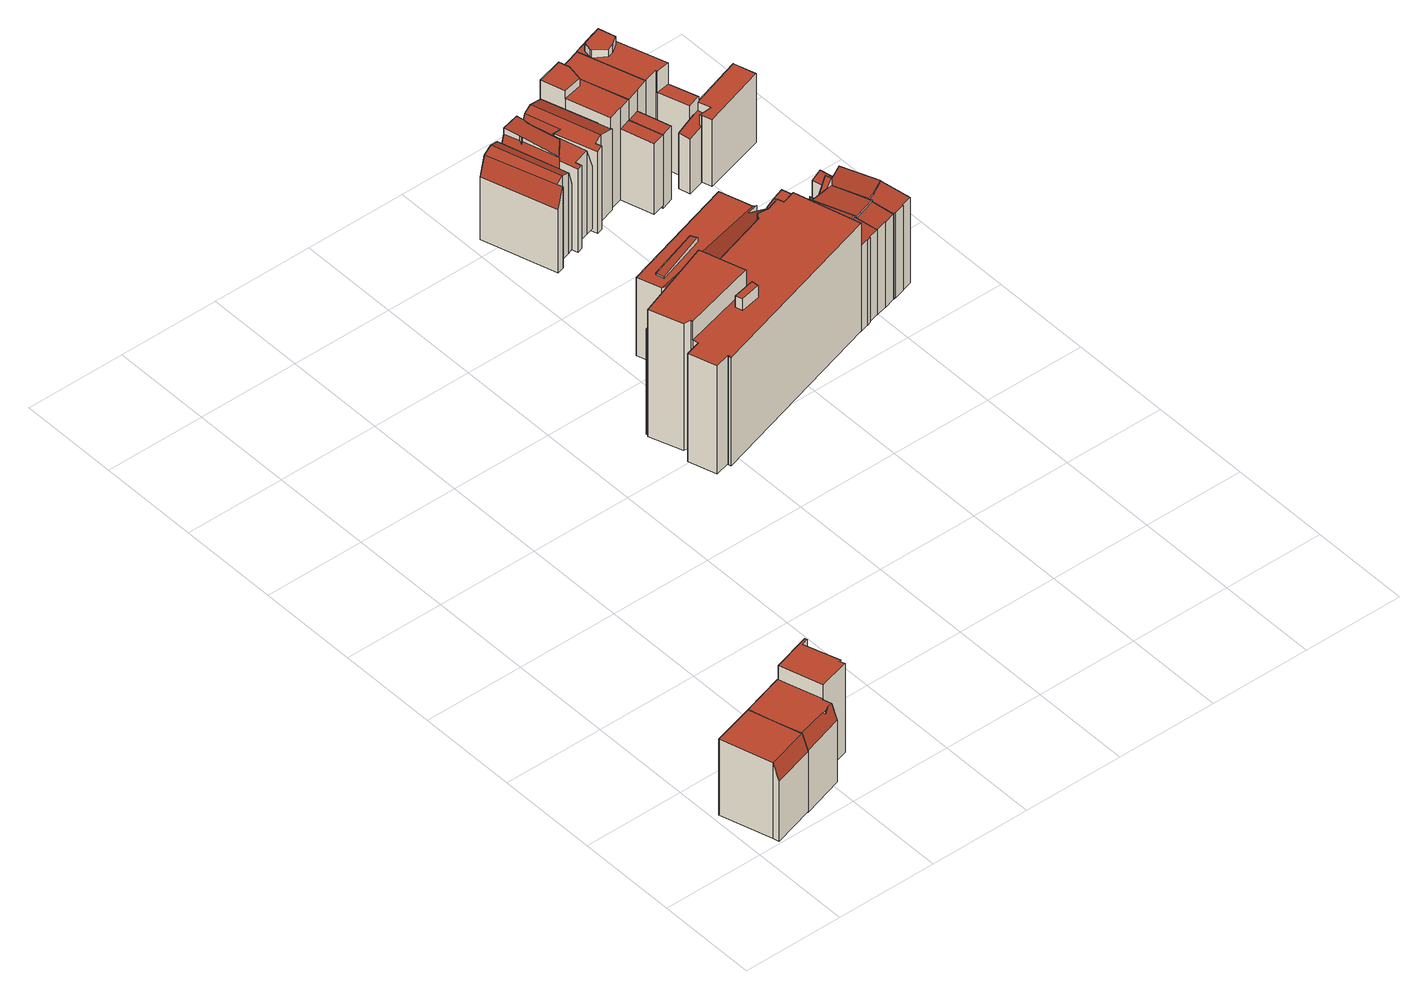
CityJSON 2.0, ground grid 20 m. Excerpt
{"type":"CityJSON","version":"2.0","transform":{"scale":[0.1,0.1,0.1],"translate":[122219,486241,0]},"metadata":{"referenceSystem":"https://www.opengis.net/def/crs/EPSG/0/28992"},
"CityObjects":{
"building1":{"type":"Building","attributes":{"aantal_verblijfsobjecten":4,"bouwjaar":1857,"gebruiksdoel":"woonfunctie","oppervlakte_max":91,"oppervlakte_min":82,"rdf_seealso":"http://bag.basisregistraties.overheid.nl/bag/id/pand/0363100012170841","rf_extrusion_mode":"standard","rf_force_lod11":false,"rf_h_ground":0.56,"rf_h_pc_98p":0,"rf_h_roof_50p":17.09,"rf_h_roof_70p":17.12,"rf_h_roof_max":17.25,"rf_h_roof_min":14.65,"rf_is_glass_roof":false,"rf_nodata_frac":0.0788,"rf_nodata_r":0,"rf_pc_select":"_HIGHEST_YET_INSUFFICIENT_COVERAGE","rf_pc_year":0,"rf_pointcloud_unusable":false,"rf_pt_density":18.77,"rf_ridgelines":0,"rf_rmse_lod22":0.109,"rf_roof_planes":2,"rf_roof_type":"slanted","rf_success":true,"rf_t_run":14,"rf_volume_lod22":1658.51,"status":"Pand in gebruik"},"children":["building1-1"]},
"building1-1":{"type":"BuildingPart","parents":["building1"],"geometry":[{"type":"Solid","lod":"2.2","boundaries":[[[[0,1,2,3,4,5,6]],[[7,1,0,8]],[[9,2,1,7]],[[10,6,5,11]],[[8,0,6,10]],[[11,5,4,12]],[[13,3,2,9]],[[12,4,3,13]],[[13,9,7,8,10]],[[12,13,10,11]]]],"semantics":{"surfaces":[{"type":"GroundSurface"},{"type":"WallSurface","on_footprint_edge":true},{"type":"RoofSurface","rf_azimuth":155.05,"rf_h_roof_50p":17.12,"rf_h_roof_70p":17.13,"rf_h_roof_max":17.89,"rf_h_roof_min":17.07,"rf_slope":0.51},{"type":"RoofSurface","rf_azimuth":163.44,"rf_h_roof_50p":15.98,"rf_h_roof_70p":16.75,"rf_h_roof_max":17.89,"rf_h_roof_min":14.17,"rf_slope":70.61}],"values":[[0,1,1,1,1,1,1,1,2,3]]}}]},
"building2":{"type":"Building","attributes":{"aantal_verblijfsobjecten":5,"bouwjaar":1891,"gebruiksdoel":"woonfunctie","oppervlakte_max":83,"oppervlakte_min":46,"rdf_seealso":"http://bag.basisregistraties.overheid.nl/bag/id/pand/0363100012170848","rf_extrusion_mode":"standard","rf_force_lod11":false,"rf_h_ground":0.396,"rf_h_pc_98p":0,"rf_h_roof_50p":17.14,"rf_h_roof_70p":20.02,"rf_h_roof_max":20.43,"rf_h_roof_min":14.62,"rf_is_glass_roof":false,"rf_nodata_frac":0.0476,"rf_nodata_r":0,"rf_pc_select":"PREFERRED_AND_LATEST","rf_pc_year":0,"rf_pointcloud_unusable":false,"rf_pt_density":17.69,"rf_ridgelines":0,"rf_rmse_lod22":0.193,"rf_roof_planes":5,"rf_roof_type":"slanted","rf_success":true,"rf_t_run":26,"rf_volume_lod22":2887.05,"status":"Pand in gebruik"},"children":["building2-1"]},
"building2-1":{"type":"BuildingPart","parents":["building2"],"geometry":[{"type":"Solid","lod":"2.2","boundaries":[[[[14,15,16,17,18,19,20,21,22,23,24,25,26,27,28,29]],[[30,31,32,33]],[[34,14,29,35]],[[35,29,28,36]],[[36,28,27,37]],[[37,27,26,38]],[[31,25,24,39]],[[38,26,25,31,30]],[[39,24,23,7]],[[7,23,22,9]],[[40,19,18,41]],[[33,32,16,15,42]],[[43,20,19,40]],[[44,21,20,43]],[[9,22,21,44]],[[41,18,17,45]],[[46,47,48]],[[47,46,49]],[[42,15,14,34]],[[45,17,16,32]],[[47,49,44,43,40,41,48]],[[42,34,35,36,37,38,30,33]],[[45,32,31,39,7,9,44,49,46,48,41]]]],"semantics":{"surfaces":[{"type":"GroundSurface"},{"type":"WallSurface","on_footprint_edge":false},{"type":"WallSurface","on_footprint_edge":true},{"type":"RoofSurface","rf_azimuth":163.99,"rf_h_roof_50p":15.97,"rf_h_roof_70p":16.7,"rf_h_roof_max":17.82,"rf_h_roof_min":14.3,"rf_slope":69.65},{"type":"RoofSurface","rf_azimuth":107.52,"rf_h_roof_50p":20.11,"rf_h_roof_70p":20.14,"rf_h_roof_max":20.22,"rf_h_roof_min":20,"rf_slope":1.3},{"type":"RoofSurface","rf_azimuth":177.9,"rf_h_roof_50p":17.13,"rf_h_roof_70p":17.15,"rf_h_roof_max":20.21,"rf_h_roof_min":17.09,"rf_slope":0.426}],"values":[[0,1,2,2,2,2,2,2,2,2,2,2,2,2,2,2,1,1,2,2,3,4,5]]}}]},
"building3":{"type":"Building","attributes":{"aantal_verblijfsobjecten":1,"bouwjaar":1995,"gebruiksdoel":"kantoorfunctie","oppervlakte_max":4474,"oppervlakte_min":4474,"rf_extrusion_mode":"standard","rf_force_lod11":false,"rf_h_ground":0.721,"rf_h_pc_98p":0,"rf_h_roof_50p":24.34,"rf_h_roof_70p":24.41,"rf_h_roof_max":28.68,"rf_h_roof_min":17.73,"rf_h_roof_ridge":19.2,"rf_is_glass_roof":false,"rf_nodata_frac":0.168,"rf_nodata_r":0.0801,"rf_pc_select":"_HIGHEST_YET_INSUFFICIENT_COVERAGE","rf_pc_year":0,"rf_pointcloud_unusable":false,"rf_pt_density":18.82,"rf_ridgelines":4,"rf_rmse_lod22":0.433,"rf_roof_planes":35,"rf_roof_type":"slanted","rf_success":true,"rf_t_run":234,"rf_volume_lod22":20867.8,"status":"Pand in gebruik"},"children":["building3-1"]},
"building3-1":{"type":"BuildingPart","parents":["building3"],"geometry":[{"type":"Solid","lod":"2.2","boundaries":[[[[50,51,52,53,54,55,56,57,58,59,60,61,62,63,64,65,66,67,68,69,70,71,72,73,74,75]],[[76,56,55,77]],[[78,57,56,76]],[[79,58,57,78]],[[77,55,54,80]],[[80,54,53,81]],[[81,53,52,82]],[[82,52,51,83]],[[84,73,72,85,86]],[[86,85,87,88]],[[89,50,75,90]],[[90,75,74,91]],[[92,70,69,93]],[[94,62,61,95]],[[95,61,60,96]],[[96,60,59,97,98]],[[99,65,64,100]],[[101,66,65,99]],[[102,103,104,105]],[[106,107,63,62,94]],[[100,64,63,107]],[[108,109,110,111]],[[112,67,66,101]],[[111,110,103,102]],[[113,68,67,112]],[[105,104,109,108]],[[97,59,58,79]],[[114,115,116,117]],[[118,119,120,121]],[[91,74,73,84]],[[85,72,71,122]],[[122,71,70,92]],[[88,87,123,124]],[[125,126,119,118]],[[127,128,115,114]],[[129,130,128,127]],[[117,116,130,129]],[[83,51,50,89]],[[131,132,133,120]],[[124,123,132,131]],[[134,135,107,106]],[[121,120,133,135,134]],[[93,69,68,113]],[[98,97,126,125]],[[105,108,111,102]],[[117,129,127,114]],[[126,97,79,78,76,77,80,81,82,83,89,90,91,84,86,88,124,131,120,119],[130,116,115,128]],[[135,133,132,123,87,85,122,92,93,101,99,100,107]],[[93,113,112,101],[109,104,103,110]],[[98,125,118,121,134,106,94,95,96]]]],"semantics":{"surfaces":[{"type":"GroundSurface"},{"type":"WallSurface","on_footprint_edge":true},{"type":"WallSurface","on_footprint_edge":false},{"type":"RoofSurface","rf_azimuth":280.35,"rf_h_roof_50p":18.41,"rf_h_roof_70p":18.54,"rf_h_roof_max":18.75,"rf_h_roof_min":18.11,"rf_slope":4.01},{"type":"RoofSurface","rf_azimuth":212.3,"rf_h_roof_50p":26.96,"rf_h_roof_70p":26.97,"rf_h_roof_max":26.99,"rf_h_roof_min":26.93,"rf_slope":0.936},{"type":"RoofSurface","rf_azimuth":151.18,"rf_h_roof_50p":24.36,"rf_h_roof_70p":24.36,"rf_h_roof_max":28.58,"rf_h_roof_min":24.33,"rf_slope":0.153},{"type":"RoofSurface","rf_azimuth":347.03,"rf_h_roof_50p":20.44,"rf_h_roof_70p":21.63,"rf_h_roof_max":28.6,"rf_h_roof_min":17.62,"rf_slope":37.56},{"type":"RoofSurface","rf_azimuth":161.5,"rf_h_roof_50p":17.78,"rf_h_roof_70p":17.78,"rf_h_roof_max":18.75,"rf_h_roof_min":17.76,"rf_slope":0.221},{"type":"RoofSurface","rf_azimuth":164.75,"rf_h_roof_50p":28.55,"rf_h_roof_70p":28.57,"rf_h_roof_max":28.6,"rf_h_roof_min":28.49,"rf_slope":0.694}],"values":[[0,1,1,1,1,1,1,1,1,2,1,1,1,1,1,1,1,1,2,1,1,2,1,2,1,2,1,2,2,1,1,1,2,2,2,2,2,1,2,2,2,2,1,2,3,4,5,6,7,8]]}}]},
"building4":{"type":"Building","attributes":{"aantal_verblijfsobjecten":4,"bouwjaar":1862,"gebruiksdoel":"woonfunctie","oppervlakte_max":134,"oppervlakte_min":54,"rdf_seealso":"http://bag.basisregistraties.overheid.nl/bag/id/pand/0363100012183002","rf_extrusion_mode":"standard","rf_force_lod11":false,"rf_h_ground":1.23,"rf_h_pc_98p":0,"rf_h_roof_50p":19.07,"rf_h_roof_70p":19.3,"rf_h_roof_max":19.61,"rf_h_roof_min":15.7,"rf_h_roof_ridge":19.65,"rf_is_glass_roof":false,"rf_nodata_frac":0.0351,"rf_nodata_r":0,"rf_pc_select":"PREFERRED_AND_LATEST","rf_pc_year":0,"rf_pointcloud_unusable":false,"rf_pt_density":17.48,"rf_ridgelines":3,"rf_rmse_lod22":0.146,"rf_roof_planes":5,"rf_roof_type":"slanted","rf_success":true,"rf_t_run":24,"rf_volume_lod22":1467.85,"status":"Pand in gebruik"},"children":["building4-1"]},
"building4-1":{"type":"BuildingPart","parents":["building4"],"geometry":[{"type":"Solid","lod":"2.2","boundaries":[[[[136,137,138,139,140,141,142,143,144,145,146,147]],[[148,146,145,149]],[[150,147,146,148]],[[151,143,142,152]],[[153,136,147,150]],[[154,137,136,153]],[[155,139,138,156]],[[156,138,137,154]],[[157,144,143,151]],[[152,142,141,158]],[[158,141,140,159]],[[159,140,139,155]],[[149,145,144,157]],[[154,153,150,148]],[[156,154,148,149]],[[158,157,151,152]],[[157,158,159,155,156,149]]]],"semantics":{"surfaces":[{"type":"GroundSurface"},{"type":"WallSurface","on_footprint_edge":true},{"type":"RoofSurface","rf_azimuth":73.62,"rf_h_roof_50p":17.11,"rf_h_roof_70p":17.94,"rf_h_roof_max":19.34,"rf_h_roof_min":14.89,"rf_slope":71.06},{"type":"RoofSurface","rf_azimuth":73.12,"rf_h_roof_50p":19.22,"rf_h_roof_70p":19.38,"rf_h_roof_max":19.76,"rf_h_roof_min":18.75,"rf_slope":21.61},{"type":"RoofSurface","rf_azimuth":253.08,"rf_h_roof_50p":17.14,"rf_h_roof_70p":18.21,"rf_h_roof_max":19.85,"rf_h_roof_min":14.55,"rf_slope":71.77},{"type":"RoofSurface","rf_azimuth":254.3,"rf_h_roof_50p":19.36,"rf_h_roof_70p":19.51,"rf_h_roof_max":19.85,"rf_h_roof_min":18.8,"rf_slope":21.99}],"values":[[0,1,1,1,1,1,1,1,1,1,1,1,1,2,3,4,5]]}}]},
"building5":{"type":"Building","attributes":{"aantal_verblijfsobjecten":4,"bouwjaar":1865,"gebruiksdoel":"woonfunctie","oppervlakte_max":82,"oppervlakte_min":60,"rdf_seealso":"http://bag.basisregistraties.overheid.nl/bag/id/pand/0363100012183004","rf_extrusion_mode":"standard","rf_force_lod11":false,"rf_h_ground":1.15,"rf_h_pc_98p":0,"rf_h_roof_50p":19.24,"rf_h_roof_70p":19.51,"rf_h_roof_max":20.01,"rf_h_roof_min":16.01,"rf_h_roof_ridge":20.11,"rf_is_glass_roof":false,"rf_nodata_frac":0.0205,"rf_nodata_r":0,"rf_pc_select":"PREFERRED_AND_LATEST","rf_pc_year":0,"rf_pointcloud_unusable":false,"rf_pt_density":17.74,"rf_ridgelines":4,"rf_rmse_lod22":0.304,"rf_roof_planes":8,"rf_roof_type":"slanted","rf_success":true,"rf_t_run":24,"rf_volume_lod22":1495.18,"status":"Pand in gebruik"},"children":["building5-1"]},
"building5-1":{"type":"BuildingPart","parents":["building5"],"geometry":[{"type":"Solid","lod":"2.2","boundaries":[[[[160,161,162,163,164,165,166,167,168,169]],[[170,171,172]],[[173,168,167,174]],[[174,167,166,175]],[[176,163,162,177]],[[175,166,165,178]],[[179,180,181]],[[180,179,182,183]],[[184,164,163,176]],[[178,165,164,184]],[[185,186,187,188]],[[189,190,186,185]],[[191,160,169,192]],[[193,192,169,168,173]],[[171,170,188,194]],[[195,177,162,161,196,197]],[[196,161,160,191]],[[198,199,190,189]],[[194,188,187,192,193]],[[197,196,199,198]],[[183,182,177,195]],[[194,193,173,174,175,178,171]],[[199,196,191,192,187,186,190]],[[177,182,179,181,172,171,178,184,176]],[[183,195,197,198,189,185,188,170,172,181,180]]]],"semantics":{"surfaces":[{"type":"GroundSurface"},{"type":"WallSurface","on_footprint_edge":false},{"type":"WallSurface","on_footprint_edge":true},{"type":"RoofSurface","rf_azimuth":201.88,"rf_h_roof_50p":19.46,"rf_h_roof_70p":19.49,"rf_h_roof_max":19.92,"rf_h_roof_min":19.36,"rf_slope":1.72},{"type":"RoofSurface","rf_azimuth":253.19,"rf_h_roof_50p":17.4,"rf_h_roof_70p":18.32,"rf_h_roof_max":20.03,"rf_h_roof_min":15.18,"rf_slope":69.9},{"type":"RoofSurface","rf_azimuth":74.35,"rf_h_roof_50p":17.21,"rf_h_roof_70p":18.23,"rf_h_roof_max":20.03,"rf_h_roof_min":14.28,"rf_slope":71.15},{"type":"RoofSurface","rf_azimuth":137.86,"rf_h_roof_50p":19.62,"rf_h_roof_70p":19.81,"rf_h_roof_max":20.15,"rf_h_roof_min":19.17,"rf_slope":6.18}],"values":[[0,1,2,2,2,2,1,1,2,2,1,1,2,2,1,2,2,1,1,1,1,3,4,5,6]]}}]},
"building6":{"type":"Building","attributes":{"aantal_verblijfsobjecten":4,"bouwjaar":1865,"gebruiksdoel":"woonfunctie","oppervlakte_max":136,"oppervlakte_min":66,"rdf_seealso":"http://bag.basisregistraties.overheid.nl/bag/id/pand/0363100012183005","rf_extrusion_mode":"standard","rf_force_lod11":false,"rf_h_ground":0.712,"rf_h_pc_98p":0,"rf_h_roof_50p":19.23,"rf_h_roof_70p":19.4,"rf_h_roof_max":19.64,"rf_h_roof_min":18.62,"rf_h_roof_ridge":19.66,"rf_is_glass_roof":false,"rf_nodata_frac":0.0237,"rf_nodata_r":0,"rf_pc_select":"PREFERRED_AND_LATEST","rf_pc_year":0,"rf_pointcloud_unusable":false,"rf_pt_density":15.99,"rf_ridgelines":2,"rf_rmse_lod22":0.684,"rf_roof_planes":5,"rf_roof_type":"slanted","rf_success":true,"rf_t_run":17,"rf_volume_lod22":1533.66,"status":"Pand in gebruik"},"children":["building6-1"]},
"building6-1":{"type":"BuildingPart","parents":["building6"],"geometry":[{"type":"Solid","lod":"2.2","boundaries":[[[[200,201,202,203,204,205,206,207,208,209]],[[210,204,203,211]],[[211,203,202,212]],[[212,202,201,213]],[[214,208,207,215]],[[215,207,206,216]],[[216,206,205,217]],[[217,218,219]],[[218,217,205,204,210]],[[220,200,209,221]],[[221,209,208,214]],[[213,201,200,220]],[[219,215,216,217]],[[213,214,215,219,218,210,211,212]],[[213,220,221,214]]]],"semantics":{"surfaces":[{"type":"GroundSurface"},{"type":"WallSurface","on_footprint_edge":true},{"type":"WallSurface","on_footprint_edge":false},{"type":"RoofSurface","rf_azimuth":254.1,"rf_h_roof_50p":17.71,"rf_h_roof_70p":18.81,"rf_h_roof_max":19.67,"rf_h_roof_min":15.37,"rf_slope":70.59},{"type":"RoofSurface","rf_azimuth":254.69,"rf_h_roof_50p":19.19,"rf_h_roof_70p":19.43,"rf_h_roof_max":19.78,"rf_h_roof_min":18.38,"rf_slope":23.88},{"type":"RoofSurface","rf_azimuth":73.3,"rf_h_roof_50p":18.98,"rf_h_roof_70p":19.26,"rf_h_roof_max":19.78,"rf_h_roof_min":18.29,"rf_slope":20.21}],"values":[[0,1,1,1,1,1,1,2,1,1,1,1,3,4,5]]}}]},
"building7":{"type":"Building","attributes":{"aantal_verblijfsobjecten":4,"bouwjaar":1866,"gebruiksdoel":"woonfunctie","oppervlakte_max":132,"oppervlakte_min":61,"rdf_seealso":"http://bag.basisregistraties.overheid.nl/bag/id/pand/0363100012182925","rf_extrusion_mode":"standard","rf_force_lod11":false,"rf_h_ground":0.354,"rf_h_pc_98p":0,"rf_h_roof_50p":19.45,"rf_h_roof_70p":19.6,"rf_h_roof_max":19.97,"rf_h_roof_min":15.68,"rf_is_glass_roof":false,"rf_nodata_frac":0.0181,"rf_nodata_r":0,"rf_pc_select":"PREFERRED_AND_LATEST","rf_pc_year":0,"rf_pointcloud_unusable":false,"rf_pt_density":17.73,"rf_ridgelines":0,"rf_rmse_lod22":0.712,"rf_roof_planes":4,"rf_roof_type":"slanted","rf_success":true,"rf_t_run":16,"rf_volume_lod22":1528.1,"status":"Pand in gebruik"},"children":["building7-1"]},
"building7-1":{"type":"BuildingPart","parents":["building7"],"geometry":[{"type":"Solid","lod":"2.2","boundaries":[[[[222,223,224,225,226,227,228,229,230,231,232,233,234,235,236,237]],[[238,223,222,239]],[[239,222,237,240]],[[240,237,236,241]],[[241,236,235,242]],[[242,235,234,243]],[[243,234,233,244]],[[245,246,244,247]],[[248,225,224,246,245]],[[246,224,223,238]],[[247,244,233,232,249,250]],[[251,226,225,248]],[[252,253,227,226,251]],[[254,229,228,255]],[[256,230,229,254]],[[257,231,230,256]],[[255,228,227,253]],[[250,249,253,252]],[[249,232,231,257]],[[246,238,239,240,241,242,243,244]],[[250,252,251,248,245,247]],[[249,257,256,254,255,253]]]],"semantics":{"surfaces":[{"type":"GroundSurface"},{"type":"WallSurface","on_footprint_edge":true},{"type":"WallSurface","on_footprint_edge":false},{"type":"RoofSurface","rf_azimuth":156.77,"rf_h_roof_50p":19.4,"rf_h_roof_70p":19.52,"rf_h_roof_max":19.98,"rf_h_roof_min":19.08,"rf_slope":7.63},{"type":"RoofSurface","rf_azimuth":355.41,"rf_h_roof_50p":19.58,"rf_h_roof_70p":19.72,"rf_h_roof_max":19.98,"rf_h_roof_min":19.16,"rf_slope":4.97},{"type":"RoofSurface","rf_azimuth":252.5,"rf_h_roof_50p":15.82,"rf_h_roof_70p":15.89,"rf_h_roof_max":19.16,"rf_h_roof_min":15.65,"rf_slope":6.85}],"values":[[0,1,1,1,1,1,1,2,1,1,1,1,1,1,1,1,1,2,1,3,4,5]]}}]},
"building8":{"type":"Building","attributes":{"aantal_verblijfsobjecten":5,"bouwjaar":1897,"gebruiksdoel":"woonfunctie","oppervlakte_max":122,"oppervlakte_min":63,"rdf_seealso":"http://bag.basisregistraties.overheid.nl/bag/id/pand/0363100012183003","rf_extrusion_mode":"standard","rf_force_lod11":false,"rf_h_ground":0.731,"rf_h_pc_98p":0,"rf_h_roof_50p":20.79,"rf_h_roof_70p":20.91,"rf_h_roof_max":22.5,"rf_h_roof_min":16.21,"rf_is_glass_roof":false,"rf_nodata_frac":0.0585,"rf_nodata_r":0,"rf_pc_select":"PREFERRED_AND_LATEST","rf_pc_year":0,"rf_pointcloud_unusable":false,"rf_pt_density":17.16,"rf_ridgelines":0,"rf_rmse_lod22":0.641,"rf_roof_planes":6,"rf_roof_type":"slanted","rf_success":true,"rf_t_run":20,"rf_volume_lod22":1764.07,"status":"Pand in gebruik"},"children":["building8-1"]},
"building8-1":{"type":"BuildingPart","parents":["building8"],"geometry":[{"type":"Solid","lod":"2.2","boundaries":[[[[258,259,260,261,262,263,264,265,266,267]],[[268,265,264,269,270]],[[271,259,258,272]],[[273,274,272,275]],[[276,266,265,268]],[[274,261,260,277]],[[277,260,259,271]],[[278,262,261,274,273]],[[269,264,263,279]],[[279,263,262,278]],[[270,269,280,281]],[[281,280,282,283]],[[275,272,258,267,282]],[[283,282,267,266,276]],[[277,271,272,274]],[[275,282,280,269,279,278,273]],[[283,276,268,270,281]]]],"semantics":{"surfaces":[{"type":"GroundSurface"},{"type":"WallSurface","on_footprint_edge":true},{"type":"WallSurface","on_footprint_edge":false},{"type":"RoofSurface","rf_azimuth":153.9,"rf_h_roof_50p":16.27,"rf_h_roof_70p":16.29,"rf_h_roof_max":20.81,"rf_h_roof_min":16.23,"rf_slope":0.74},{"type":"RoofSurface","rf_azimuth":20.9,"rf_h_roof_50p":20.79,"rf_h_roof_70p":20.8,"rf_h_roof_max":22.47,"rf_h_roof_min":20.75,"rf_slope":0.388},{"type":"RoofSurface","rf_azimuth":103.61,"rf_h_roof_50p":22.46,"rf_h_roof_70p":22.47,"rf_h_roof_max":22.5,"rf_h_roof_min":22.43,"rf_slope":0.637}],"values":[[0,1,1,2,1,1,1,1,1,1,2,2,1,1,3,4,5]]}}]},
"building9":{"type":"Building","attributes":{"aantal_verblijfsobjecten":5,"bouwjaar":1878,"gebruiksdoel":"woonfunctie","oppervlakte_max":125,"oppervlakte_min":60,"rdf_seealso":"http://bag.basisregistraties.overheid.nl/bag/id/pand/0363100012182926","rf_extrusion_mode":"standard","rf_force_lod11":false,"rf_h_ground":0.33,"rf_h_pc_98p":0,"rf_h_roof_50p":19.45,"rf_h_roof_70p":19.63,"rf_h_roof_max":19.88,"rf_h_roof_min":16.1,"rf_is_glass_roof":false,"rf_nodata_frac":0.00322,"rf_nodata_r":0,"rf_pc_select":"PREFERRED_AND_LATEST","rf_pc_year":0,"rf_pointcloud_unusable":false,"rf_pt_density":18.28,"rf_ridgelines":0,"rf_rmse_lod22":0.526,"rf_roof_planes":6,"rf_roof_type":"slanted","rf_success":true,"rf_t_run":14,"rf_volume_lod22":1431.37,"status":"Pand in gebruik"},"children":["building9-1"]},
"building9-1":{"type":"BuildingPart","parents":["building9"],"geometry":[{"type":"Solid","lod":"2.2","boundaries":[[[[284,285,286,287,288,289,290,291,292,293,294,295,296,297]],[[298,295,294,299]],[[300,284,297,301]],[[301,297,296,302]],[[302,296,295,298]],[[303,288,287,304]],[[305,306,304,307]],[[308,290,289,309]],[[309,289,288,303]],[[310,291,290,308,311]],[[311,308,312]],[[313,314,299,315]],[[314,286,285,243]],[[243,285,284,300]],[[316,317,293,292,318]],[[307,304,287,286,314,313]],[[318,292,291,310]],[[315,299,294,293,317]],[[317,316,319]],[[306,305,319]],[[312,308,309,303,304,306]],[[243,300,301,302,298,299,314]],[[317,319,305,307,313,315]],[[306,319,316,318,310,311,312]]]],"semantics":{"surfaces":[{"type":"GroundSurface"},{"type":"WallSurface","on_footprint_edge":true},{"type":"WallSurface","on_footprint_edge":false},{"type":"RoofSurface","rf_azimuth":18.31,"rf_h_roof_50p":16.17,"rf_h_roof_70p":16.2,"rf_h_roof_max":16.65,"rf_h_roof_min":16.07,"rf_slope":1.68},{"type":"RoofSurface","rf_azimuth":162.42,"rf_h_roof_50p":19.36,"rf_h_roof_70p":19.48,"rf_h_roof_max":19.9,"rf_h_roof_min":19.05,"rf_slope":8.17},{"type":"RoofSurface","rf_azimuth":347.98,"rf_h_roof_50p":19.59,"rf_h_roof_70p":19.71,"rf_h_roof_max":19.9,"rf_h_roof_min":19.29,"rf_slope":4.11},{"type":"RoofSurface","rf_azimuth":254.31,"rf_h_roof_50p":18.95,"rf_h_roof_70p":19.66,"rf_h_roof_max":21.26,"rf_h_roof_min":16.65,"rf_slope":55.56}],"values":[[0,1,1,1,1,1,2,1,1,1,2,2,1,1,1,1,1,1,2,2,3,4,5,6]]}}]},
"building10":{"type":"Building","attributes":{"aantal_verblijfsobjecten":6,"bouwjaar":1897,"gebruiksdoel":"woonfunctie","oppervlakte_max":99,"oppervlakte_min":64,"rdf_seealso":"http://bag.basisregistraties.overheid.nl/bag/id/pand/0363100012183000","rf_extrusion_mode":"standard","rf_force_lod11":false,"rf_h_ground":0.147,"rf_h_pc_98p":0,"rf_h_roof_50p":20.72,"rf_h_roof_70p":20.79,"rf_h_roof_max":20.92,"rf_h_roof_min":16.19,"rf_is_glass_roof":false,"rf_nodata_frac":0.048,"rf_nodata_r":0,"rf_pc_select":"PREFERRED_AND_LATEST","rf_pc_year":0,"rf_pointcloud_unusable":false,"rf_pt_density":17.32,"rf_ridgelines":0,"rf_rmse_lod22":0.153,"rf_roof_planes":2,"rf_roof_type":"multiple horizontal","rf_success":true,"rf_t_run":18,"rf_volume_lod22":1740.85,"status":"Pand in gebruik"},"children":["building10-1"]},
"building10-1":{"type":"BuildingPart","parents":["building10"],"geometry":[{"type":"Solid","lod":"2.2","boundaries":[[[[320,321,322,323,324,325,326]],[[327,325,324,328]],[[329,330,331,332]],[[333,321,320,331]],[[332,320,326,334]],[[334,326,325,327]],[[271,322,321,333]],[[328,324,323,330,329]],[[331,320,332]],[[330,323,322,271]],[[332,334,327,328,329]],[[330,271,333,331]]]],"semantics":{"surfaces":[{"type":"GroundSurface"},{"type":"WallSurface","on_footprint_edge":true},{"type":"WallSurface","on_footprint_edge":false},{"type":"RoofSurface","rf_azimuth":295.57,"rf_h_roof_50p":20.76,"rf_h_roof_70p":20.77,"rf_h_roof_max":20.8,"rf_h_roof_min":20.71,"rf_slope":0.414},{"type":"RoofSurface","rf_azimuth":100.35,"rf_h_roof_50p":16.25,"rf_h_roof_70p":16.27,"rf_h_roof_max":20.79,"rf_h_roof_min":16.18,"rf_slope":1.61}],"values":[[0,1,2,1,1,1,1,1,1,1,3,4]]}}]},
"building11":{"type":"Building","attributes":{"aantal_verblijfsobjecten":5,"bouwjaar":1894,"gebruiksdoel":"woonfunctie","oppervlakte_max":110,"oppervlakte_min":51,"rdf_seealso":"http://bag.basisregistraties.overheid.nl/bag/id/pand/0363100012182927","rf_extrusion_mode":"standard","rf_force_lod11":false,"rf_h_ground":0.331,"rf_h_pc_98p":0,"rf_h_roof_50p":19.48,"rf_h_roof_70p":19.64,"rf_h_roof_max":20.01,"rf_h_roof_min":15.74,"rf_is_glass_roof":false,"rf_nodata_frac":0.0133,"rf_nodata_r":0,"rf_pc_select":"PREFERRED_AND_LATEST","rf_pc_year":0,"rf_pointcloud_unusable":false,"rf_pt_density":18.32,"rf_ridgelines":0,"rf_rmse_lod22":0.643,"rf_roof_planes":4,"rf_roof_type":"slanted","rf_success":true,"rf_t_run":12,"rf_volume_lod22":1397.6,"status":"Pand in gebruik"},"children":["building11-1"]},
"building11-1":{"type":"BuildingPart","parents":["building11"],"geometry":[{"type":"Solid","lod":"2.2","boundaries":[[[[292,335,336,337,338,339,340,341,342,343,344,345,295,346]],[[347,348,349,350]],[[351,337,336,352]],[[353,339,338,354]],[[354,338,337,351]],[[348,346,295,298]],[[355,292,346,348,347]],[[356,343,342,357]],[[358,344,343,356]],[[359,345,344,358]],[[298,295,345,359]],[[357,342,341,360]],[[360,341,340,361]],[[362,361,340,339,353,363]],[[352,336,335,364]],[[365,364,335,292,355]],[[350,349,361,362]],[[366,367,364,365]],[[363,353,367,366]],[[361,349,348,298,359,358,356,357,360]],[[363,366,365,355,347,350,362]],[[367,353,354,351,352,364]]]],"semantics":{"surfaces":[{"type":"GroundSurface"},{"type":"WallSurface","on_footprint_edge":false},{"type":"WallSurface","on_footprint_edge":true},{"type":"RoofSurface","rf_azimuth":161.38,"rf_h_roof_50p":19.4,"rf_h_roof_70p":19.55,"rf_h_roof_max":19.97,"rf_h_roof_min":19.03,"rf_slope":7.71},{"type":"RoofSurface","rf_azimuth":347.95,"rf_h_roof_50p":19.53,"rf_h_roof_70p":19.69,"rf_h_roof_max":19.97,"rf_h_roof_min":19.08,"rf_slope":5.63},{"type":"RoofSurface","rf_azimuth":230.92,"rf_h_roof_50p":15.99,"rf_h_roof_70p":16.12,"rf_h_roof_max":19.17,"rf_h_roof_min":15.21,"rf_slope":12.24}],"values":[[0,1,2,2,2,2,2,2,2,2,2,2,2,2,2,2,1,1,1,3,4,5]]}}]},
"building12":{"type":"Building","attributes":{"aantal_verblijfsobjecten":5,"bouwjaar":1897,"gebruiksdoel":"woonfunctie","oppervlakte_max":125,"oppervlakte_min":46,"rdf_seealso":"http://bag.basisregistraties.overheid.nl/bag/id/pand/0363100012183001","rf_extrusion_mode":"standard","rf_force_lod11":false,"rf_h_ground":0.142,"rf_h_pc_98p":0,"rf_h_roof_50p":20.78,"rf_h_roof_70p":20.9,"rf_h_roof_max":22.49,"rf_h_roof_min":16.2,"rf_is_glass_roof":false,"rf_nodata_frac":0.0377,"rf_nodata_r":0,"rf_pc_select":"PREFERRED_AND_LATEST","rf_pc_year":0,"rf_pointcloud_unusable":false,"rf_pt_density":17.43,"rf_ridgelines":0,"rf_rmse_lod22":0.173,"rf_roof_planes":3,"rf_roof_type":"multiple horizontal","rf_success":true,"rf_t_run":19,"rf_volume_lod22":1865.01,"status":"Pand in gebruik"},"children":["building12-1"]},
"building12-1":{"type":"BuildingPart","parents":["building12"],"geometry":[{"type":"Solid","lod":"2.2","boundaries":[[[[326,368,369,370,371,372,373,374,375,376,377,378]],[[379,373,372,380]],[[381,371,370,382]],[[334,326,378,383]],[[383,378,377,384,385]],[[385,384,386,387]],[[384,377,376,388]],[[389,375,374,386]],[[388,376,375,389]],[[387,386,374,373,379]],[[390,391,392,393]],[[382,370,369,394]],[[395,394,369,368,396,397]],[[393,392,398,399]],[[400,401,391,390]],[[399,398,402,403]],[[403,402,394,395]],[[380,372,371,381]],[[396,368,326,334]],[[397,396,401,400]],[[388,389,386,384]],[[397,400,390,393,399,403,395]],[[401,396,334,383,385,387,379,380,381,382,394,402,398,392,391]]]],"semantics":{"surfaces":[{"type":"GroundSurface"},{"type":"WallSurface","on_footprint_edge":true},{"type":"WallSurface","on_footprint_edge":false},{"type":"RoofSurface","rf_azimuth":300.17,"rf_h_roof_50p":16.27,"rf_h_roof_70p":16.29,"rf_h_roof_max":16.33,"rf_h_roof_min":16.21,"rf_slope":1.15},{"type":"RoofSurface","rf_azimuth":187.5,"rf_h_roof_50p":22.44,"rf_h_roof_70p":22.46,"rf_h_roof_max":22.49,"rf_h_roof_min":22.4,"rf_slope":1.01},{"type":"RoofSurface","rf_azimuth":21.89,"rf_h_roof_50p":20.78,"rf_h_roof_70p":20.8,"rf_h_roof_max":22.49,"rf_h_roof_min":20.68,"rf_slope":0.691}],"values":[[0,1,1,1,1,2,1,1,1,1,2,1,1,2,2,2,2,1,1,2,3,4,5]]}}]},
"building13":{"type":"Building","attributes":{"aantal_verblijfsobjecten":4,"bouwjaar":1965,"gebruiksdoel":"woonfunctie","oppervlakte_max":52,"oppervlakte_min":47,"rdf_seealso":"http://bag.basisregistraties.overheid.nl/bag/id/pand/0363100012182999","rf_extrusion_mode":"standard","rf_force_lod11":false,"rf_h_ground":0.74,"rf_h_pc_98p":0,"rf_h_roof_50p":15.57,"rf_h_roof_70p":15.65,"rf_h_roof_max":15.81,"rf_h_roof_min":12.91,"rf_h_roof_ridge":13.04,"rf_is_glass_roof":false,"rf_nodata_frac":0.0734,"rf_nodata_r":0,"rf_pc_select":"_HIGHEST_YET_INSUFFICIENT_COVERAGE","rf_pc_year":0,"rf_pointcloud_unusable":false,"rf_pt_density":17.48,"rf_ridgelines":2,"rf_rmse_lod22":0.454,"rf_roof_planes":4,"rf_roof_type":"slanted","rf_success":true,"rf_t_run":12,"rf_volume_lod22":926.84,"status":"Pand in gebruik"},"children":["building13-1"]},
"building13-1":{"type":"BuildingPart","parents":["building13"],"geometry":[{"type":"Solid","lod":"2.2","boundaries":[[[[404,405,406,407,408,409,410,411,412,413]],[[414,407,406,415]],[[416,408,407,414]],[[417,418,419,420]],[[421,413,412,419]],[[422,411,410,423]],[[415,406,405,424,425]],[[426,404,413,421]],[[423,410,409,427]],[[420,419,412,411,422]],[[425,424,428,429]],[[427,409,408,416]],[[429,428,418,417]],[[424,405,404,426]],[[429,417,420,422,423,427,416,414,415,425]],[[424,426,421,419,418,428]]]],"semantics":{"surfaces":[{"type":"GroundSurface"},{"type":"WallSurface","on_footprint_edge":true},{"type":"WallSurface","on_footprint_edge":false},{"type":"RoofSurface","rf_azimuth":237.69,"rf_h_roof_50p":15.58,"rf_h_roof_70p":15.67,"rf_h_roof_max":15.83,"rf_h_roof_min":15.28,"rf_slope":2.32},{"type":"RoofSurface","rf_azimuth":206.24,"rf_h_roof_50p":13.21,"rf_h_roof_70p":13.34,"rf_h_roof_max":15.42,"rf_h_roof_min":12.74,"rf_slope":10.93}],"values":[[0,1,1,2,1,1,1,1,1,1,2,1,2,1,3,4]]}}]}
},
"vertices":[
[9,113,6],[92,137,6],[106,90,6],[122,36,6],[125,25,6],[42,0,6],[39,12,6],[92,137,172],[9,113,172],[106,90,171],[39,12,171],[42,0,137],[125,25,136],[122,36,171],
[261,106,4],[265,96,4],[203,78,4],[201,77,4],[206,61,4],[209,50,4],[125,25,4],[122,37,4],[106,90,4],[92,137,4],[176,162,4],[177,161,4],[254,184,4],[255,179,4],[242,175,4],[265,107,4],[177,161,202],[177,161,172],[203,78,171],[203,78,201],[261,106,200],[265,107,200],[242,175,201],[255,179,201],[254,184,201],[176,162,172],[209,50,139],[206,61,171],[265,96,200],[125,25,138],[122,37,171],[201,77,171],[187,53,171],[187,53,164],[195,58,171],[180,53,171],
[948,858,7],[949,856,7],[575,744,7],[573,750,7],[576,750,7],[575,752,7],[545,744,7],[528,798,7],[558,807,7],[555,818,7],[554,822,7],[540,823,7],[518,887,7],[521,888,7],[520,893,7],[667,941,7],[647,1003,7],[632,1049,7],[870,1121,7],[889,1058,7],[891,1050,7],[868,1043,7],[883,989,7],[887,977,7],[913,985,7],[949,858,7],[545,744,244],[575,752,244],[528,798,244],[558,807,244],[576,750,244],[573,750,244],[575,744,244],[949,856,243],[887,977,244],[883,989,229],[883,989,244],[857,981,230],[857,981,244],[948,858,243],[949,858,243],[913,985,244],[891,1050,184],[889,1058,178],[518,887,286],[540,823,285],[554,822,285],[555,818,244],[555,818,285],[667,941,227],[520,893,238],[647,1003,178],[764,1050,188],[764,1050,178],[758,1062,178],[758,1062,187],[521,888,286],[521,888,241],[661,1034,181],[661,1034,178],[665,1018,178],[665,1018,181],[632,1049,178],[870,1121,178],[703,842,270],[703,842,244],[660,834,244],[660,834,269],[702,859,285],[702,859,244],[680,928,244],[680,928,286],[868,1043,185],[835,984,224],[835,984,244],[703,857,285],[703,857,244],[704,828,270],[704,828,244],[664,820,269],[664,820,244],[829,973,244],[829,973,231],[680,928,239],[675,943,286],[675,943,227],
[716,1309,12],[706,1305,12],[687,1300,12],[672,1295,12],[676,1284,12],[675,1284,12],[662,1280,12],[618,1425,12],[630,1428,12],[648,1433,12],[667,1439,12],[676,1441,12],[667,1439,188],[648,1433,196],[676,1441,161],[618,1425,149],[662,1280,150],[716,1309,156],[706,1305,189],[672,1295,190],[687,1300,196],[630,1428,188],[675,1284,190],[676,1284,190],
[675,1442,11],[687,1446,11],[723,1456,11],[733,1459,11],[774,1326,11],[759,1322,11],[727,1312,11],[730,1301,11],[720,1298,11],[709,1332,11],[744,1372,192],[744,1372,196],[746,1374,192],[720,1298,193],[730,1301,194],[727,1312,194],[733,1459,159],[723,1456,189],[759,1322,194],[727,1434,197],[727,1434,198],[729,1427,197],[727,1443,189],[727,1443,198],[774,1326,149],[698,1412,198],[698,1412,189],[718,1343,189],[718,1343,191],[696,1412,198],[696,1412,184],[675,1442,155],[709,1332,156],[709,1332,194],[718,1343,195],[723,1456,200],[687,1446,189],[687,1446,202],[696,1417,199],[696,1417,189],
[832,1344,7],[799,1334,7],[785,1330,7],[788,1319,7],[777,1316,7],[752,1398,7],[734,1458,7],[745,1462,7],[761,1466,7],[791,1475,7],[777,1316,185],[788,1319,190],[785,1330,190],[799,1334,197],[761,1466,196],[745,1462,189],[734,1458,155],[752,1398,158],[752,1398,184],[764,1394,189],[832,1344,184],[791,1475,184],
[968,863,4],[949,858,4],[936,902,4],[913,985,4],[937,992,4],[937,994,4],[918,1057,4],[921,1058,4],[921,1059,4],[941,1065,4],[960,1000,4],[985,915,4],[997,872,4],[976,866,4],[976,865,4],[968,862,4],[949,858,191],[968,863,191],[968,862,191],[976,865,191],[976,866,191],[997,872,190],[985,915,196],[936,902,200],[936,902,197],[985,915,199],[913,985,193],[960,1000,159],[960,1000,192],[937,992,192],[937,994,192],[937,994,156],[921,1058,157],[918,1057,157],[921,1059,157],[941,1065,160],
[882,1361,7],[902,1298,7],[877,1291,7],[858,1353,7],[858,1354,7],[831,1346,7],[805,1430,7],[791,1476,7],[843,1491,7],[849,1471,7],[791,1476,225],[805,1430,208],[805,1430,225],[902,1298,162],[882,1361,163],[858,1353,208],[858,1353,163],[882,1361,208],[843,1491,224],[877,1291,162],[858,1354,208],[831,1346,208],[843,1438,208],[843,1438,224],[849,1471,207],[849,1471,224],
[1019,878,3],[997,872,3],[986,911,3],[962,994,3],[941,1065,3],[963,1072,3],[978,1019,3],[982,1005,3],[1005,1012,3],[1009,1000,3],[1031,925,3],[1042,884,3],[1041,884,3],[1019,877,3],[1042,884,190],[1031,925,196],[1019,878,190],[1019,877,190],[1041,884,190],[941,1065,161],[962,994,163],[977,996,193],[977,996,163],[962,994,193],[978,1019,162],[963,1072,161],[982,1005,174],[978,1019,174],[974,1007,162],[986,911,199],[986,911,196],[1031,925,199],[1009,1000,209],[1009,1000,193],[1005,1012,209],[998,999,193],
[907,1369,1],[926,1306,1],[902,1298,1],[883,1361,1],[843,1489,1],[894,1505,1],[933,1378,1],[894,1505,207],[843,1489,207],[883,1361,208],[883,1361,163],[907,1369,163],[907,1369,208],[926,1306,162],[933,1378,208],
[1009,1012,3],[1029,1018,3],[1017,1059,3],[1040,1066,3],[1050,1030,3],[1073,952,3],[1089,897,3],[1068,891,3],[1068,890,3],[1047,884,3],[1047,885,3],[1029,931,3],[1029,931,200],[1029,931,197],[1042,935,197],[1042,935,200],[1017,1059,159],[1029,1018,155],[1050,1030,160],[1040,1066,163],[1005,1012,192],[1068,890,190],[1068,891,190],[1047,884,190],[1047,885,190],[1089,897,190],[1073,952,198],[1073,952,199],[1050,1030,191],[1009,1012,151],[1009,1012,192],[1010,1008,192],[1010,1008,150],
[903,1478,1],[902,1481,1],[894,1506,1],[945,1522,1],[945,1521,1],[947,1522,1],[989,1387,1],[1006,1330,1],[980,1323,1],[962,1383,1],[961,1386,1],[947,1522,207],[945,1521,207],[945,1522,207],[894,1506,207],[961,1386,208],[962,1383,162],[962,1383,208],[989,1387,162],[989,1387,208],[980,1323,163],[1006,1330,163],[938,1466,224],[938,1466,207],[954,1478,207],[954,1478,224],[902,1481,207],[902,1481,224],[903,1478,207],[903,1478,224],[944,1510,207],[944,1510,225],[925,1462,224],[925,1462,208],[905,1498,207],[905,1498,225],
[948,1313,7],[1002,1329,7],[1104,1359,7],[1104,1358,7],[1105,1358,7],[1117,1316,7],[993,1281,7],[987,1301,7],[986,1300,7],[954,1291,7],[1104,1358,158],[1104,1359,158],[1105,1358,158],[985,1304,153],[985,1304,131],[986,1300,130],[986,1300,153],[954,1291,126],[987,1301,153],[993,1281,153],[1002,1329,137],[1002,1329,154],[948,1313,129],[1117,1316,158],[1011,1305,133],[1011,1305,154]
]}
